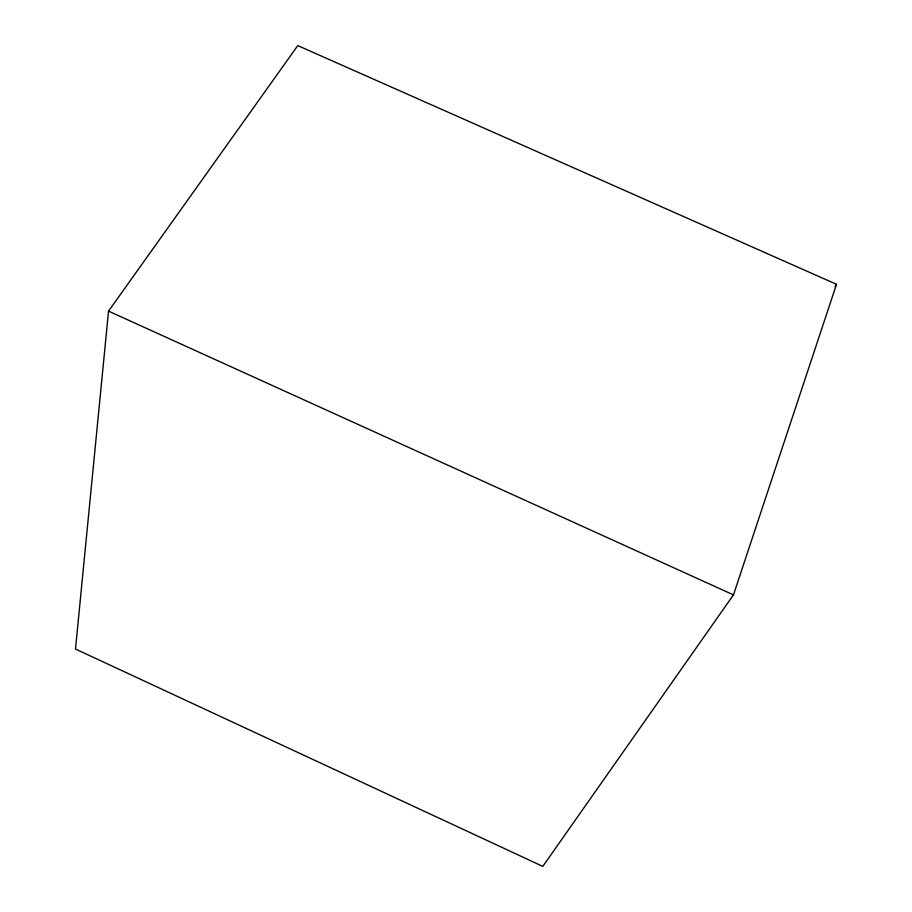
<?xml version="1.0" encoding="UTF-8"?>
<svg xmlns="http://www.w3.org/2000/svg" width="912" height="912" viewBox="0 0 912 912"><rect width="100%" height="100%" fill="white"/><g stroke="black" fill="none" stroke-linecap="round" stroke-linejoin="round"><path stroke-width="1.37" d="M108.539 311.129L75.491 649.025L542.8 866.4L733.465 594.886L836.509 284.305L297.779 45.6L108.539 311.129L733.465 594.886M835.016 286.721L836.509 284.305"/></g></svg>
